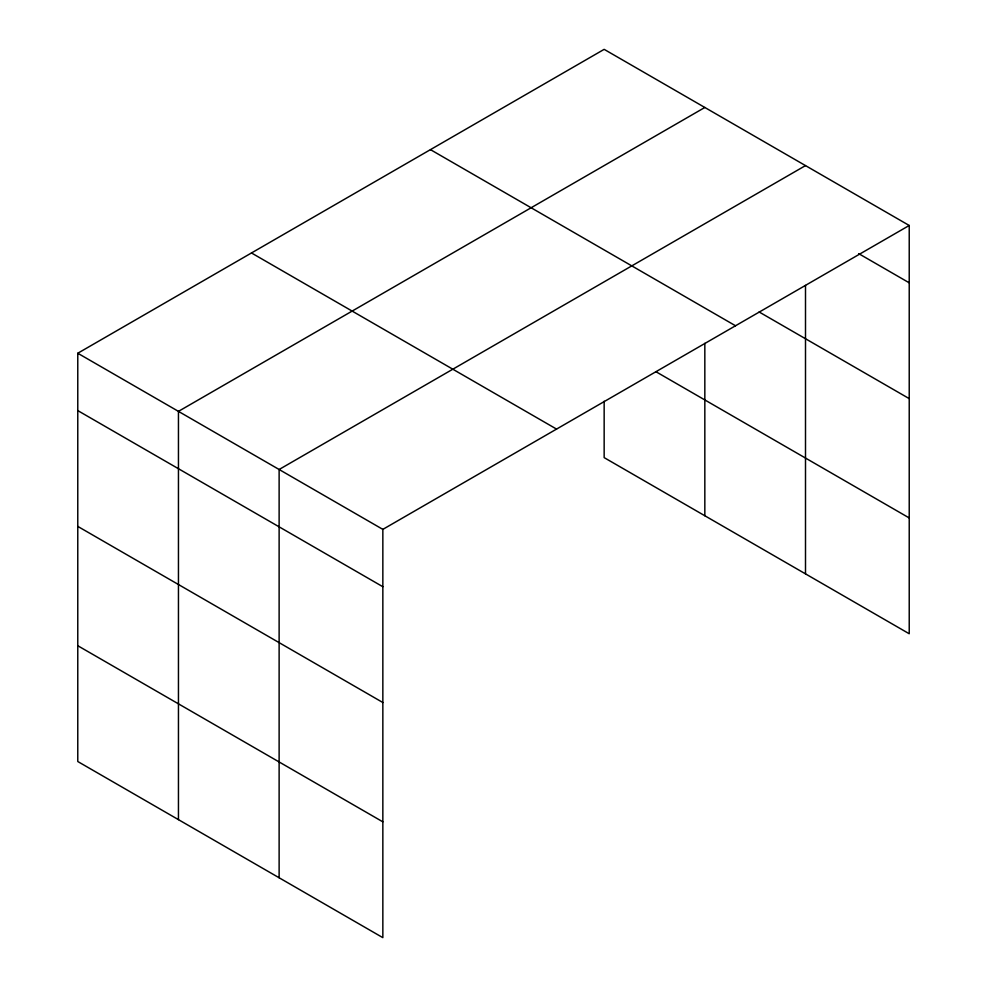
<?xml version="1.0" encoding="UTF-8"?>
<svg xmlns="http://www.w3.org/2000/svg" width="987" height="987" viewBox="0 0 987 987"><rect width="100%" height="100%" fill="white"/><g stroke="black" fill="none" stroke-linecap="round" stroke-linejoin="round"><path stroke-width="1.48" d="M909.224 225.48L604.155 49.35L77.776 353.247L77.776 761.52L382.845 937.65L382.845 529.377L909.224 225.48L909.224 633.753L604.155 457.623L604.155 401.24M805.503 285.403L805.503 573.866M704.829 107.472L178.45 411.369L178.45 819.642M805.503 165.594L279.124 469.491L279.124 877.764M858.69 253.634L909.224 282.813M759.139 311.978L909.224 398.625M430.455 149.642L735.512 325.759M655.824 371.643L909.224 517.941M251.488 252.968L556.545 429.086M77.776 353.247L382.845 529.377M77.776 410.592L382.845 586.722M77.776 526.404L382.845 702.522M77.776 645.72L382.845 821.838M704.829 343.34L704.829 515.745"/></g></svg>
